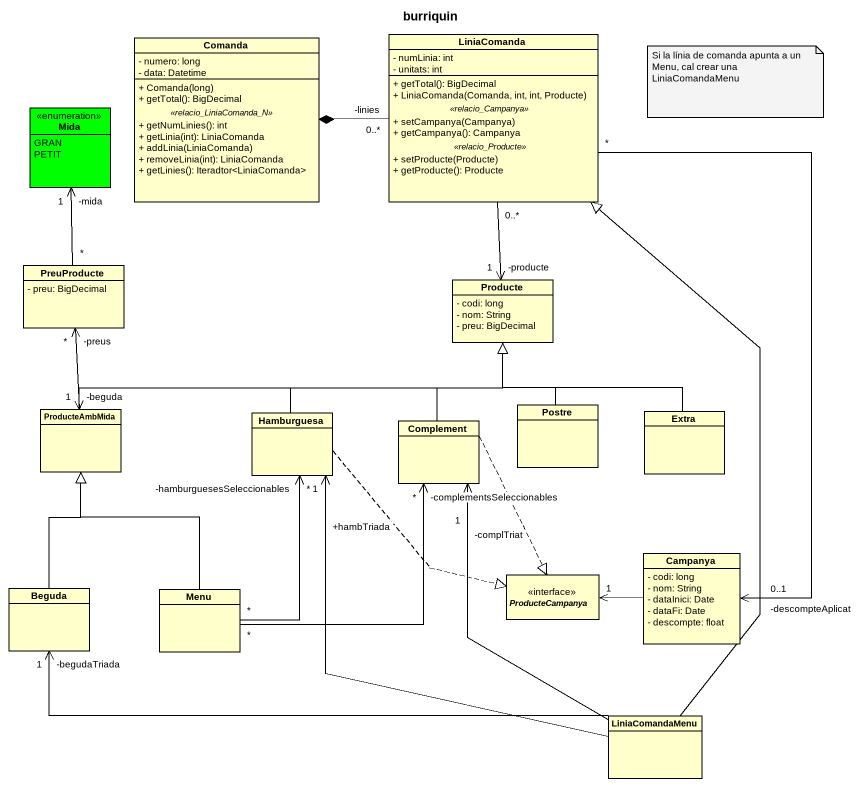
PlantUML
@startuml
title burriquin
hide circle
hide empty members
skinparam classAttributeIconSize 0
class Comanda {
  - numero: long
  - data: Datetime
  --
  + Comanda(long)
  + getTotal(): BigDecimal
  .. <<relacio_LiniaComanda_N>> ..
  + getNumLinies(): int
  + getLinia(int): LiniaComanda
  + addLinia(LiniaComanda)
  + removeLinia(int): LiniaComanda
  + getLinies(): Iteradtor<LiniaComanda>
}
class LiniaComanda {
  - numLinia: int
  - unitats: int
  --
  + getTotal(): BigDecimal
  + LiniaComanda(Comanda, int, int, Producte)
  .. <<relacio_Campanya>> ..
  + setCampanya(Campanya)
  + getCampanya(): Campanya
  .. <<relacio_Producte>> ..
  + setProducte(Producte)
  + getProducte(): Producte
}
enum Mida #00FF00 {
  GRAN
  PETIT
}
class PreuProducte {
  - preu: BigDecimal
}
class Producte {
  - codi: long
  - nom: String
  - preu: BigDecimal
}
class ProducteAmbMida
class Hamburguesa
class Postre
class Extra
class Complement
interface ProducteCampanya <<interface>>
class Campanya {
  - codi: long
  - nom: String
  - dataInici: Date
  - dataFi: Date
  - descompte: float
}
class Beguda
class Menu
class LiniaComandaMenu
LiniaComanda "-linies\n0..*" -left-* Comanda
LiniaComanda "0..*" --> "-producte\n1" Producte
LiniaComanda "*" --> "-descompteAplicat\n0..1" Campanya
PreuProducte "*" -up-> "-mida\n1" Mida
PreuProducte "-preus\n*" <--> "-beguda\n1" ProducteAmbMida
ProducteAmbMida -right-|> Producte
Hamburguesa -up-|> Producte
Hamburguesa .right.|> ProducteCampanya
Postre -up-|> Producte
Extra -up-|> Producte
Complement -up-|> Producte
Complement ..|> ProducteCampanya
Campanya -left-> "1" ProducteCampanya
Beguda -up-|> ProducteAmbMida
Menu -up-|> ProducteAmbMida
Menu "*" -up-> "-hamburguesesSeleccionables\n*" Hamburguesa
Menu "*" -up-> "-complementsSeleccionables\n*" Complement
LiniaComandaMenu -up-|> LiniaComanda
LiniaComandaMenu -up-> "+hambTriada\n1" Hamburguesa
LiniaComandaMenu -up-> "-complTriat\n1" Complement
LiniaComandaMenu -left-> "-begudaTriada\n1" Beguda
note as N1
  Si la línia de comanda apunta a un Menu, cal crear una LiniaComandaMenu
end note
@enduml
